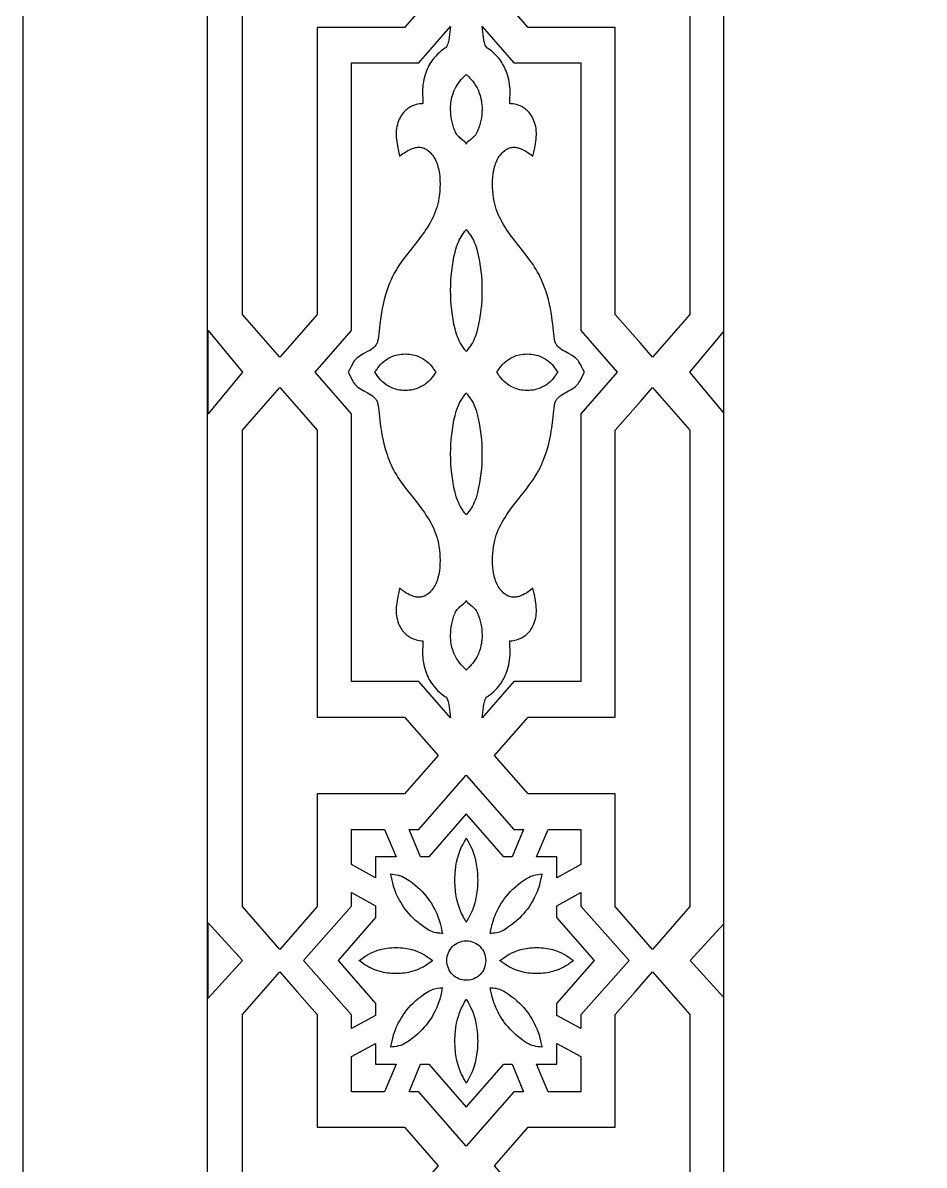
# Model space of a CAD drawing. Extents: x -350 to 350, y -610 to 610.
# Drawn here: x -350 to -227.8, y -267.1 to -112.2 of the extents above; entities that cross this region are included whole.
import ezdxf

# ---------------------------------------------------------------- set-up
doc = ezdxf.new("R2010")
doc.units = 0
for name, color, linetype in [('LAYER_1', 18, 'CONTINUOUS'), ('LAYER_10', 176, 'CONTINUOUS'), ('LAYER_2', 18, 'CONTINUOUS')]:
    doc.layers.add(name, color=color, linetype=linetype)

msp = doc.modelspace()

# ---------------------------------------------------------------- linework, layer by layer
at = {"layer": 'LAYER_1'}
msp.add_lwpolyline([(-350, -610), (350, -610), (350, 610), (-350, 610)], close=True, dxfattribs=at)
at = {"layer": 'LAYER_10'}
for points in [[(-325, 590), (-325, -590), (325, -590), (325, 590)], [(255, 520.25), (-255, 520.25), (-255, -520.25), (255, -520.25)]]:
    msp.add_lwpolyline(points, close=True, dxfattribs=at)
at = {"layer": 'LAYER_2'}
for points in [[(-312.78, -84.01), (-310.08, -87.1), (-310.08, -102.38), (-298.24, -102.38), (-293.68, -107.6), (-298.24, -112.81), (-310.08, -112.81), (-310.08, -151.72), (-313.48, -155.62), (-315.14, -157.51), (-320.2, -151.72), (-320.2, -87.1), (-315.14, -81.31)], [(-259.53, -87.1), (-259.53, -151.72), (-264.59, -157.51), (-266.24, -155.62), (-269.65, -151.72), (-269.65, -112.81), (-281.49, -112.81), (-286.04, -107.6), (-281.49, -102.38), (-269.65, -102.38), (-269.65, -87.1), (-266.94, -84.01), (-264.59, -81.31)], [(-292.01, -112.7), (-292.07, -113.05), (-292.11, -113.42), (-292.15, -113.79), (-292.19, -114.16), (-292.24, -114.52), (-292.28, -114.7), (-292.32, -114.87), (-292.37, -115.04), (-292.44, -115.2), (-292.51, -115.36), (-292.6, -115.51), (-292.65, -115.56), (-292.75, -115.62), (-293.06, -115.84), (-293.27, -116), (-293.5, -116.19), (-293.75, -116.42), (-294.01, -116.69), (-294.27, -117), (-294.41, -117.17), (-294.54, -117.35), (-294.67, -117.55), (-294.79, -117.75), (-294.92, -117.97), (-295.04, -118.21), (-295.15, -118.45), (-295.26, -118.71), (-295.36, -118.98), (-295.45, -119.26), (-295.54, -119.56), (-295.62, -119.88), (-295.68, -120.21), (-295.74, -120.55), (-295.77, -120.87), (-295.79, -121.19), (-295.8, -121.52), (-295.79, -121.84), (-295.77, -122.49), (-295.76, -122.82), (-295.75, -123.14), (-295.9, -123.15), (-296.04, -123.16), (-296.22, -123.19), (-296.42, -123.22), (-296.65, -123.28), (-296.9, -123.36), (-297.16, -123.46), (-297.43, -123.6), (-297.57, -123.68), (-297.71, -123.76), (-297.85, -123.86), (-297.98, -123.97), (-298.12, -124.09), (-298.25, -124.22), (-298.38, -124.36), (-298.5, -124.51), (-298.62, -124.68), (-298.74, -124.85), (-298.84, -125.05), (-298.95, -125.25), (-299.04, -125.47), (-299.13, -125.71), (-299.21, -125.98), (-299.27, -126.25), (-299.32, -126.53), (-299.35, -126.82), (-299.36, -127.1), (-299.36, -127.39), (-299.35, -127.68), (-299.33, -127.97), (-299.29, -128.26), (-299.25, -128.55), (-299.15, -129.14), (-298.9, -130.27), (-298.63, -130.06), (-298.46, -129.93), (-298.26, -129.8), (-298.05, -129.66), (-297.81, -129.52), (-297.57, -129.39), (-297.31, -129.28), (-297.03, -129.18), (-296.75, -129.11), (-296.61, -129.09), (-296.47, -129.07), (-296.32, -129.07), (-296.18, -129.07), (-296.03, -129.09), (-295.88, -129.11), (-295.74, -129.15), (-295.59, -129.2), (-295.45, -129.26), (-295.3, -129.34), (-295.16, -129.43), (-295.02, -129.53), (-294.86, -129.67), (-294.71, -129.82), (-294.57, -129.98), (-294.44, -130.15), (-294.31, -130.32), (-294.2, -130.5), (-294.1, -130.69), (-294, -130.88), (-293.91, -131.08), (-293.83, -131.29), (-293.76, -131.5), (-293.7, -131.72), (-293.64, -131.94), (-293.59, -132.16), (-293.51, -132.62), (-293.46, -133.09), (-293.43, -133.57), (-293.42, -134.05), (-293.43, -134.52), (-293.46, -134.99), (-293.51, -135.46), (-293.57, -135.91), (-293.64, -136.35), (-293.72, -136.73), (-293.81, -137.1), (-293.93, -137.47), (-294.06, -137.83), (-294.2, -138.19), (-294.36, -138.53), (-294.53, -138.88), (-294.72, -139.22), (-294.91, -139.55), (-295.12, -139.88), (-295.33, -140.21), (-295.55, -140.53), (-296.02, -141.17), (-296.5, -141.8), (-297.49, -143.05), (-297.98, -143.69), (-298.46, -144.33), (-298.91, -144.97), (-299.13, -145.3), (-299.34, -145.64), (-299.53, -145.98), (-299.72, -146.32), (-299.9, -146.67), (-300.06, -147.02), (-300.21, -147.38), (-300.35, -147.72), (-300.6, -148.4), (-300.81, -149.06), (-300.99, -149.7), (-301.14, -150.32), (-301.27, -150.92), (-301.37, -151.49), (-301.46, -152.04), (-301.58, -153.05), (-301.68, -153.95), (-301.72, -154.36), (-301.77, -154.73), (-301.82, -155.07), (-301.89, -155.37), (-301.92, -155.49), (-301.97, -155.61), (-302.02, -155.72), (-302.08, -155.83), (-302.15, -155.92), (-302.23, -156.02), (-302.4, -156.2), (-302.59, -156.36), (-302.8, -156.51), (-303.02, -156.65), (-303.26, -156.78), (-303.74, -157.05), (-303.98, -157.18), (-304.22, -157.32), (-304.44, -157.47), (-304.65, -157.63), (-304.84, -157.81), (-304.93, -157.9), (-305.01, -158), (-305.14, -158.18), (-305.26, -158.37), (-305.47, -158.77), (-305.67, -159.17), (-305.88, -159.57), (-305.67, -159.97), (-305.47, -160.37), (-305.37, -160.57), (-305.26, -160.77), (-305.14, -160.96), (-305.01, -161.14), (-304.84, -161.33), (-304.65, -161.51), (-304.44, -161.67), (-304.22, -161.82), (-303.74, -162.09), (-303.26, -162.35), (-303.02, -162.49), (-302.8, -162.63), (-302.59, -162.78), (-302.4, -162.94), (-302.23, -163.12), (-302.15, -163.21), (-302.08, -163.31), (-302.02, -163.42), (-301.97, -163.53), (-301.92, -163.65), (-301.89, -163.77), (-301.82, -164.07), (-301.77, -164.41), (-301.68, -165.18), (-301.58, -166.08), (-301.52, -166.58), (-301.46, -167.1), (-301.37, -167.65), (-301.27, -168.22), (-301.14, -168.82), (-300.99, -169.44), (-300.81, -170.08), (-300.6, -170.74), (-300.48, -171.07), (-300.35, -171.42), (-300.21, -171.76), (-300.06, -172.12), (-299.9, -172.47), (-299.72, -172.82), (-299.53, -173.16), (-299.34, -173.5), (-299.13, -173.83), (-298.91, -174.16), (-298.46, -174.81), (-297.98, -175.45), (-297.49, -176.08), (-296.5, -177.34), (-296.02, -177.97), (-295.55, -178.61), (-295.33, -178.93), (-295.12, -179.26), (-294.91, -179.59), (-294.72, -179.92), (-294.53, -180.26), (-294.36, -180.6), (-294.2, -180.95), (-294.06, -181.31), (-293.93, -181.67), (-293.81, -182.04), (-293.72, -182.41), (-293.64, -182.79), (-293.57, -183.23), (-293.51, -183.68), (-293.46, -184.15), (-293.43, -184.62), (-293.42, -185.09), (-293.43, -185.57), (-293.46, -186.05), (-293.51, -186.52), (-293.59, -186.97), (-293.64, -187.2), (-293.7, -187.42), (-293.76, -187.64), (-293.83, -187.85), (-293.91, -188.05), (-294, -188.26), (-294.1, -188.45), (-294.2, -188.64), (-294.31, -188.82), (-294.44, -188.99), (-294.57, -189.16), (-294.71, -189.32), (-294.86, -189.47), (-295.02, -189.61), (-295.16, -189.71), (-295.3, -189.8), (-295.45, -189.88), (-295.59, -189.94), (-295.74, -189.99), (-295.88, -190.03), (-296.03, -190.05), (-296.18, -190.07), (-296.32, -190.07), (-296.47, -190.07), (-296.61, -190.05), (-296.75, -190.03), (-297.03, -189.96), (-297.31, -189.86), (-297.57, -189.75), (-297.81, -189.62), (-298.05, -189.48), (-298.26, -189.34), (-298.63, -189.08), (-298.9, -188.87), (-299.03, -189.43), (-299.15, -190), (-299.25, -190.58), (-299.29, -190.88), (-299.33, -191.17), (-299.35, -191.46), (-299.36, -191.75), (-299.36, -192.04), (-299.35, -192.32), (-299.32, -192.61), (-299.27, -192.89), (-299.21, -193.16), (-299.13, -193.43), (-299.04, -193.67), (-298.95, -193.89), (-298.84, -194.09), (-298.74, -194.28), (-298.62, -194.46), (-298.5, -194.63), (-298.38, -194.78), (-298.25, -194.92), (-298.12, -195.05), (-297.98, -195.17), (-297.85, -195.28), (-297.71, -195.38), (-297.43, -195.54), (-297.16, -195.68), (-296.9, -195.78), (-296.65, -195.86), (-296.42, -195.92), (-296.22, -195.95), (-295.9, -195.99), (-295.75, -196), (-295.77, -196.65), (-295.79, -197.3), (-295.8, -197.62), (-295.79, -197.94), (-295.77, -198.27), (-295.74, -198.59), (-295.68, -198.93), (-295.62, -199.26), (-295.54, -199.57), (-295.45, -199.87), (-295.36, -200.16), (-295.26, -200.43), (-295.15, -200.69), (-295.04, -200.93), (-294.92, -201.17), (-294.79, -201.38), (-294.67, -201.59), (-294.54, -201.79), (-294.27, -202.14), (-294.01, -202.45), (-293.75, -202.72), (-293.5, -202.95), (-293.27, -203.14), (-293.06, -203.3), (-292.75, -203.52), (-292.65, -203.58), (-292.6, -203.63), (-292.51, -203.78), (-292.44, -203.94), (-292.37, -204.1), (-292.32, -204.27), (-292.28, -204.44), (-292.24, -204.62), (-292.19, -204.98), (-292.15, -205.35), (-292.11, -205.72), (-292.07, -206.09), (-292.01, -206.44), (-296.3, -201.52), (-305.41, -201.52), (-305.41, -199.31), (-305.41, -168.82), (-305.41, -165.21), (-310.34, -159.57), (-305.41, -153.93), (-305.41, -150.32), (-305.41, -119.83), (-305.41, -117.62), (-296.3, -117.62)], [(-283.42, -117.62), (-274.31, -117.62), (-274.31, -119.83), (-274.31, -150.32), (-274.31, -153.93), (-269.39, -159.57), (-274.31, -165.21), (-274.31, -168.82), (-274.31, -199.31), (-274.31, -201.52), (-283.42, -201.52), (-287.72, -206.44), (-287.65, -206.09), (-287.61, -205.72), (-287.58, -205.35), (-287.54, -204.98), (-287.48, -204.62), (-287.45, -204.44), (-287.4, -204.27), (-287.35, -204.1), (-287.29, -203.94), (-287.21, -203.78), (-287.12, -203.63), (-287.07, -203.58), (-286.98, -203.52), (-286.66, -203.3), (-286.45, -203.14), (-286.22, -202.95), (-285.97, -202.72), (-285.71, -202.45), (-285.45, -202.14), (-285.32, -201.97), (-285.19, -201.79), (-285.06, -201.59), (-284.93, -201.38), (-284.81, -201.17), (-284.69, -200.93), (-284.57, -200.69), (-284.46, -200.43), (-284.36, -200.16), (-284.27, -199.87), (-284.18, -199.57), (-284.11, -199.26), (-284.04, -198.93), (-283.98, -198.59), (-283.95, -198.27), (-283.93, -197.94), (-283.93, -197.62), (-283.93, -197.3), (-283.96, -196.65), (-283.97, -196.32), (-283.97, -196), (-283.82, -195.99), (-283.68, -195.98), (-283.51, -195.95), (-283.3, -195.92), (-283.07, -195.86), (-282.82, -195.78), (-282.56, -195.68), (-282.29, -195.54), (-282.15, -195.46), (-282.01, -195.38), (-281.88, -195.28), (-281.74, -195.17), (-281.61, -195.05), (-281.47, -194.92), (-281.35, -194.78), (-281.22, -194.63), (-281.1, -194.46), (-280.99, -194.28), (-280.88, -194.09), (-280.78, -193.89), (-280.68, -193.67), (-280.59, -193.43), (-280.51, -193.16), (-280.45, -192.89), (-280.4, -192.61), (-280.37, -192.32), (-280.36, -192.04), (-280.36, -191.75), (-280.37, -191.46), (-280.4, -191.17), (-280.43, -190.88), (-280.47, -190.58), (-280.57, -190), (-280.82, -188.87), (-281.09, -189.08), (-281.27, -189.21), (-281.46, -189.34), (-281.67, -189.48), (-281.91, -189.62), (-282.16, -189.75), (-282.42, -189.86), (-282.69, -189.96), (-282.97, -190.03), (-283.11, -190.05), (-283.25, -190.07), (-283.4, -190.07), (-283.55, -190.07), (-283.69, -190.05), (-283.84, -190.03), (-283.98, -189.99), (-284.13, -189.94), (-284.27, -189.88), (-284.42, -189.8), (-284.56, -189.71), (-284.7, -189.61), (-284.86, -189.47), (-285.01, -189.32), (-285.15, -189.16), (-285.29, -188.99), (-285.41, -188.82), (-285.52, -188.64), (-285.63, -188.45), (-285.72, -188.26), (-285.81, -188.05), (-285.89, -187.85), (-285.96, -187.64), (-286.02, -187.42), (-286.08, -187.2), (-286.13, -186.97), (-286.21, -186.52), (-286.26, -186.05), (-286.29, -185.57), (-286.3, -185.09), (-286.29, -184.62), (-286.26, -184.15), (-286.21, -183.68), (-286.15, -183.23), (-286.08, -182.79), (-286, -182.41), (-285.91, -182.04), (-285.79, -181.67), (-285.66, -181.31), (-285.52, -180.95), (-285.36, -180.6), (-285.19, -180.26), (-285, -179.92), (-284.81, -179.59), (-284.6, -179.26), (-284.39, -178.93), (-284.17, -178.61), (-283.71, -177.97), (-283.22, -177.34), (-282.23, -176.08), (-281.74, -175.45), (-281.27, -174.81), (-280.81, -174.16), (-280.59, -173.83), (-280.39, -173.5), (-280.19, -173.16), (-280, -172.82), (-279.82, -172.47), (-279.66, -172.12), (-279.51, -171.76), (-279.37, -171.42), (-279.12, -170.74), (-278.91, -170.08), (-278.73, -169.44), (-278.58, -168.82), (-278.45, -168.22), (-278.35, -167.65), (-278.27, -167.1), (-278.14, -166.08), (-278.04, -165.18), (-278, -164.78), (-277.95, -164.41), (-277.9, -164.07), (-277.84, -163.77), (-277.8, -163.65), (-277.76, -163.53), (-277.7, -163.42), (-277.64, -163.31), (-277.57, -163.21), (-277.5, -163.12), (-277.33, -162.94), (-277.13, -162.78), (-276.92, -162.63), (-276.7, -162.49), (-276.46, -162.35), (-275.98, -162.09), (-275.74, -161.96), (-275.51, -161.82), (-275.28, -161.67), (-275.07, -161.51), (-274.88, -161.33), (-274.79, -161.24), (-274.71, -161.14), (-274.58, -160.96), (-274.46, -160.77), (-274.25, -160.37), (-274.05, -159.97), (-273.84, -159.57), (-274.05, -159.17), (-274.25, -158.77), (-274.35, -158.57), (-274.46, -158.37), (-274.58, -158.18), (-274.71, -158), (-274.88, -157.81), (-275.07, -157.63), (-275.28, -157.47), (-275.51, -157.32), (-275.98, -157.05), (-276.46, -156.78), (-276.7, -156.65), (-276.92, -156.51), (-277.13, -156.36), (-277.33, -156.2), (-277.5, -156.02), (-277.57, -155.92), (-277.64, -155.83), (-277.7, -155.72), (-277.76, -155.61), (-277.8, -155.49), (-277.84, -155.37), (-277.9, -155.07), (-277.95, -154.73), (-278.04, -153.95), (-278.14, -153.05), (-278.2, -152.56), (-278.27, -152.04), (-278.35, -151.49), (-278.45, -150.92), (-278.58, -150.32), (-278.73, -149.7), (-278.91, -149.06), (-279.12, -148.4), (-279.24, -148.06), (-279.37, -147.72), (-279.51, -147.38), (-279.66, -147.02), (-279.82, -146.67), (-280, -146.32), (-280.19, -145.98), (-280.39, -145.64), (-280.59, -145.3), (-280.81, -144.97), (-281.27, -144.33), (-281.74, -143.69), (-282.23, -143.05), (-283.22, -141.8), (-283.71, -141.17), (-284.17, -140.53), (-284.39, -140.21), (-284.6, -139.88), (-284.81, -139.55), (-285, -139.22), (-285.19, -138.88), (-285.36, -138.53), (-285.52, -138.19), (-285.66, -137.83), (-285.79, -137.47), (-285.91, -137.1), (-286, -136.73), (-286.08, -136.35), (-286.15, -135.91), (-286.21, -135.46), (-286.26, -134.99), (-286.29, -134.52), (-286.3, -134.05), (-286.29, -133.57), (-286.26, -133.09), (-286.21, -132.62), (-286.13, -132.16), (-286.08, -131.94), (-286.02, -131.72), (-285.96, -131.5), (-285.89, -131.29), (-285.81, -131.08), (-285.72, -130.88), (-285.63, -130.69), (-285.52, -130.5), (-285.41, -130.32), (-285.29, -130.15), (-285.15, -129.98), (-285.01, -129.82), (-284.86, -129.67), (-284.7, -129.53), (-284.56, -129.43), (-284.42, -129.34), (-284.27, -129.26), (-284.13, -129.2), (-283.98, -129.15), (-283.84, -129.11), (-283.69, -129.09), (-283.55, -129.07), (-283.4, -129.07), (-283.25, -129.07), (-283.11, -129.09), (-282.97, -129.11), (-282.69, -129.18), (-282.42, -129.28), (-282.16, -129.39), (-281.91, -129.52), (-281.67, -129.66), (-281.46, -129.8), (-281.09, -130.06), (-280.82, -130.27), (-280.69, -129.71), (-280.57, -129.14), (-280.47, -128.55), (-280.43, -128.26), (-280.4, -127.97), (-280.37, -127.68), (-280.36, -127.39), (-280.36, -127.1), (-280.37, -126.82), (-280.4, -126.53), (-280.45, -126.25), (-280.51, -125.98), (-280.59, -125.71), (-280.68, -125.47), (-280.78, -125.25), (-280.88, -125.05), (-280.99, -124.85), (-281.1, -124.68), (-281.22, -124.51), (-281.35, -124.36), (-281.47, -124.22), (-281.61, -124.09), (-281.74, -123.97), (-281.88, -123.86), (-282.01, -123.76), (-282.29, -123.6), (-282.56, -123.46), (-282.82, -123.36), (-283.07, -123.28), (-283.3, -123.22), (-283.51, -123.19), (-283.82, -123.15), (-283.97, -123.14), (-283.96, -122.49), (-283.93, -121.84), (-283.93, -121.52), (-283.93, -121.19), (-283.95, -120.87), (-283.98, -120.55), (-284.04, -120.21), (-284.11, -119.88), (-284.18, -119.56), (-284.27, -119.26), (-284.36, -118.98), (-284.46, -118.71), (-284.57, -118.45), (-284.69, -118.21), (-284.81, -117.97), (-284.93, -117.75), (-285.06, -117.55), (-285.19, -117.35), (-285.45, -117), (-285.71, -116.69), (-285.97, -116.42), (-286.22, -116.19), (-286.45, -116), (-286.66, -115.84), (-286.98, -115.62), (-287.07, -115.56), (-287.12, -115.51), (-287.21, -115.36), (-287.29, -115.2), (-287.35, -115.04), (-287.4, -114.87), (-287.45, -114.7), (-287.48, -114.52), (-287.54, -114.16), (-287.58, -113.79), (-287.61, -113.42), (-287.65, -113.05), (-287.72, -112.7)], [(-289.86, -119.18), (-289.83, -119.23), (-289.76, -119.3), (-289.52, -119.53), (-289.36, -119.69), (-289.18, -119.88), (-288.99, -120.11), (-288.79, -120.37), (-288.59, -120.67), (-288.4, -121.01), (-288.31, -121.19), (-288.22, -121.38), (-288.14, -121.59), (-288.06, -121.8), (-287.99, -122.03), (-287.92, -122.26), (-287.87, -122.51), (-287.82, -122.76), (-287.78, -123.03), (-287.75, -123.31), (-287.73, -123.6), (-287.73, -123.91), (-287.74, -124.29), (-287.77, -124.67), (-287.82, -125.05), (-287.89, -125.43), (-287.97, -125.8), (-288.08, -126.17), (-288.2, -126.53), (-288.33, -126.89), (-288.42, -127.07), (-288.52, -127.25), (-288.63, -127.4), (-288.75, -127.54), (-288.87, -127.67), (-289, -127.79), (-289.25, -127.99), (-289.48, -128.17), (-289.68, -128.33), (-289.75, -128.4), (-289.81, -128.48), (-289.84, -128.55), (-289.86, -128.63), (-289.86, -128.63), (-289.86, -128.63), (-289.86, -128.63), (-289.86, -128.63), (-289.86, -128.63), (-289.87, -128.63), (-289.88, -128.55), (-289.92, -128.48), (-289.97, -128.4), (-290.05, -128.33), (-290.24, -128.17), (-290.47, -127.99), (-290.72, -127.79), (-290.85, -127.67), (-290.98, -127.54), (-291.1, -127.4), (-291.21, -127.25), (-291.31, -127.07), (-291.39, -126.89), (-291.53, -126.53), (-291.64, -126.17), (-291.75, -125.8), (-291.83, -125.43), (-291.9, -125.05), (-291.95, -124.67), (-291.98, -124.29), (-292, -123.91), (-291.99, -123.6), (-291.97, -123.31), (-291.94, -123.03), (-291.9, -122.76), (-291.86, -122.51), (-291.8, -122.26), (-291.73, -122.03), (-291.66, -121.8), (-291.58, -121.59), (-291.5, -121.38), (-291.41, -121.19), (-291.32, -121.01), (-291.13, -120.67), (-290.93, -120.37), (-290.73, -120.11), (-290.54, -119.88), (-290.2, -119.53), (-289.96, -119.3), (-289.89, -119.23), (-289.87, -119.2), (-289.87, -119.18), (-289.86, -119.18), (-289.86, -119.18), (-289.86, -119.18)], [(-289.86, -140.23), (-289.84, -140.26), (-289.81, -140.3), (-289.69, -140.46), (-289.5, -140.69), (-289.28, -141), (-289.16, -141.2), (-289.03, -141.42), (-288.9, -141.66), (-288.78, -141.93), (-288.66, -142.22), (-288.54, -142.55), (-288.43, -142.9), (-288.33, -143.28), (-288.19, -143.91), (-288.07, -144.56), (-287.97, -145.2), (-287.89, -145.85), (-287.82, -146.51), (-287.77, -147.17), (-287.75, -147.83), (-287.74, -148.49), (-287.75, -149.14), (-287.77, -149.8), (-287.82, -150.46), (-287.89, -151.12), (-287.97, -151.77), (-288.07, -152.41), (-288.19, -153.06), (-288.33, -153.69), (-288.43, -154.07), (-288.54, -154.42), (-288.66, -154.75), (-288.78, -155.04), (-288.9, -155.31), (-289.03, -155.56), (-289.16, -155.77), (-289.28, -155.97), (-289.5, -156.28), (-289.69, -156.51), (-289.81, -156.67), (-289.84, -156.71), (-289.86, -156.74), (-289.86, -156.74), (-289.86, -156.74), (-289.86, -156.74), (-289.86, -156.74), (-289.86, -156.74), (-289.87, -156.74), (-289.88, -156.71), (-289.91, -156.67), (-290.04, -156.51), (-290.22, -156.28), (-290.44, -155.97), (-290.57, -155.77), (-290.69, -155.56), (-290.82, -155.31), (-290.94, -155.04), (-291.07, -154.75), (-291.18, -154.42), (-291.29, -154.07), (-291.39, -153.69), (-291.53, -153.06), (-291.65, -152.41), (-291.75, -151.77), (-291.84, -151.12), (-291.9, -150.46), (-291.95, -149.8), (-291.98, -149.14), (-291.99, -148.49), (-291.98, -147.83), (-291.95, -147.17), (-291.9, -146.51), (-291.84, -145.85), (-291.75, -145.2), (-291.65, -144.56), (-291.53, -143.91), (-291.39, -143.28), (-291.29, -142.9), (-291.18, -142.55), (-291.07, -142.22), (-290.94, -141.93), (-290.82, -141.66), (-290.69, -141.42), (-290.57, -141.2), (-290.44, -141), (-290.22, -140.69), (-290.04, -140.46), (-289.91, -140.3), (-289.88, -140.26), (-289.87, -140.23), (-289.86, -140.23), (-289.86, -140.23), (-289.86, -140.23), (-289.86, -140.23), (-289.86, -140.23)], [(-320.2, -159.57), (-320.2, -159.57), (-320.2, -159.57), (-324.86, -165.21), (-324.86, -159.57), (-324.86, -153.93)], [(-255, -165.04), (-259.53, -159.57), (-259.53, -159.57), (-259.53, -159.57), (-255, -154.1)], [(-298.13, -157.09), (-297.85, -157.1), (-297.59, -157.12), (-297.34, -157.15), (-297.1, -157.2), (-296.86, -157.25), (-296.65, -157.32), (-296.44, -157.39), (-296.24, -157.48), (-296.05, -157.56), (-295.87, -157.66), (-295.7, -157.76), (-295.54, -157.87), (-295.25, -158.09), (-295, -158.31), (-294.77, -158.54), (-294.58, -158.76), (-294.42, -158.97), (-294.29, -159.15), (-294.1, -159.43), (-294.04, -159.5), (-294.02, -159.52), (-294, -159.53), (-294, -159.53), (-294, -159.54), (-294.01, -159.54), (-294.02, -159.57), (-294.01, -159.6), (-294, -159.6), (-294, -159.61), (-294, -159.61), (-294.02, -159.61), (-294.04, -159.63), (-294.1, -159.71), (-294.29, -159.99), (-294.42, -160.17), (-294.58, -160.38), (-294.77, -160.6), (-295, -160.83), (-295.25, -161.05), (-295.39, -161.16), (-295.54, -161.27), (-295.7, -161.38), (-295.87, -161.48), (-296.05, -161.57), (-296.24, -161.66), (-296.44, -161.75), (-296.65, -161.82), (-296.86, -161.88), (-297.1, -161.94), (-297.34, -161.98), (-297.59, -162.02), (-297.85, -162.04), (-298.13, -162.04), (-298.41, -162.04), (-298.67, -162.02), (-298.93, -161.98), (-299.17, -161.94), (-299.4, -161.88), (-299.62, -161.82), (-299.83, -161.75), (-300.03, -161.66), (-300.21, -161.57), (-300.39, -161.48), (-300.56, -161.38), (-300.72, -161.27), (-301.01, -161.05), (-301.27, -160.83), (-301.49, -160.6), (-301.68, -160.38), (-301.84, -160.17), (-301.97, -159.99), (-302.16, -159.71), (-302.22, -159.63), (-302.24, -159.61), (-302.26, -159.61), (-302.26, -159.6), (-302.26, -159.6), (-302.25, -159.57), (-302.26, -159.54), (-302.26, -159.54), (-302.26, -159.53), (-302.24, -159.52), (-302.22, -159.5), (-302.16, -159.43), (-301.97, -159.15), (-301.84, -158.97), (-301.68, -158.76), (-301.49, -158.54), (-301.27, -158.31), (-301.01, -158.09), (-300.87, -157.97), (-300.72, -157.87), (-300.56, -157.76), (-300.39, -157.66), (-300.21, -157.56), (-300.03, -157.48), (-299.83, -157.39), (-299.62, -157.32), (-299.4, -157.25), (-299.17, -157.2), (-298.93, -157.15), (-298.67, -157.12), (-298.41, -157.1)], [(-281.59, -157.09), (-281.31, -157.1), (-281.05, -157.12), (-280.8, -157.15), (-280.56, -157.2), (-280.32, -157.25), (-280.1, -157.32), (-279.9, -157.39), (-279.7, -157.48), (-279.51, -157.56), (-279.33, -157.66), (-279.16, -157.76), (-279, -157.87), (-278.71, -158.09), (-278.46, -158.31), (-278.23, -158.54), (-278.04, -158.76), (-277.88, -158.97), (-277.75, -159.15), (-277.56, -159.43), (-277.5, -159.5), (-277.48, -159.52), (-277.46, -159.53), (-277.46, -159.54), (-277.47, -159.54), (-277.48, -159.57), (-277.47, -159.6), (-277.46, -159.6), (-277.46, -159.61), (-277.48, -159.61), (-277.5, -159.63), (-277.56, -159.71), (-277.75, -159.99), (-277.88, -160.17), (-278.04, -160.38), (-278.23, -160.6), (-278.46, -160.83), (-278.71, -161.05), (-278.85, -161.16), (-279, -161.27), (-279.16, -161.38), (-279.33, -161.48), (-279.51, -161.57), (-279.7, -161.66), (-279.9, -161.75), (-280.1, -161.82), (-280.32, -161.88), (-280.56, -161.94), (-280.8, -161.98), (-281.05, -162.02), (-281.31, -162.04), (-281.59, -162.04), (-281.87, -162.04), (-282.13, -162.02), (-282.39, -161.98), (-282.63, -161.94), (-282.86, -161.88), (-283.08, -161.82), (-283.29, -161.75), (-283.48, -161.66), (-283.67, -161.57), (-283.85, -161.48), (-284.02, -161.38), (-284.18, -161.27), (-284.47, -161.05), (-284.73, -160.83), (-284.95, -160.6), (-285.14, -160.38), (-285.3, -160.17), (-285.43, -159.99), (-285.62, -159.71), (-285.68, -159.63), (-285.7, -159.61), (-285.72, -159.61), (-285.72, -159.61), (-285.72, -159.6), (-285.72, -159.6), (-285.7, -159.57), (-285.72, -159.54), (-285.72, -159.54), (-285.72, -159.53), (-285.72, -159.53), (-285.7, -159.52), (-285.68, -159.5), (-285.62, -159.43), (-285.43, -159.15), (-285.3, -158.97), (-285.14, -158.76), (-284.95, -158.54), (-284.73, -158.31), (-284.47, -158.09), (-284.33, -157.97), (-284.18, -157.87), (-284.02, -157.76), (-283.85, -157.66), (-283.67, -157.56), (-283.48, -157.48), (-283.29, -157.39), (-283.08, -157.32), (-282.86, -157.25), (-282.63, -157.2), (-282.39, -157.15), (-282.13, -157.12), (-281.87, -157.1)], [(-313.48, -163.52), (-310.08, -167.42), (-310.08, -206.33), (-298.24, -206.33), (-293.68, -211.54), (-298.24, -216.76), (-310.08, -216.76), (-310.08, -232.03), (-312.78, -235.13), (-315.14, -237.83), (-320.2, -232.03), (-320.2, -167.42), (-315.14, -161.63)], [(-289.86, -162.4), (-289.84, -162.43), (-289.81, -162.47), (-289.69, -162.62), (-289.5, -162.86), (-289.28, -163.17), (-289.16, -163.37), (-289.03, -163.58), (-288.9, -163.83), (-288.78, -164.1), (-288.66, -164.39), (-288.54, -164.71), (-288.43, -165.07), (-288.33, -165.45), (-288.19, -166.08), (-288.07, -166.73), (-287.97, -167.37), (-287.89, -168.02), (-287.82, -168.68), (-287.77, -169.34), (-287.75, -169.99), (-287.74, -170.65), (-287.75, -171.31), (-287.77, -171.97), (-287.82, -172.63), (-287.89, -173.28), (-287.97, -173.94), (-288.07, -174.58), (-288.19, -175.22), (-288.33, -175.86), (-288.43, -176.24), (-288.54, -176.59), (-288.66, -176.92), (-288.78, -177.21), (-288.9, -177.48), (-289.03, -177.72), (-289.16, -177.94), (-289.28, -178.14), (-289.5, -178.45), (-289.69, -178.68), (-289.81, -178.83), (-289.84, -178.88), (-289.86, -178.91), (-289.86, -178.91), (-289.86, -178.91), (-289.86, -178.91), (-289.86, -178.91), (-289.86, -178.91), (-289.87, -178.91), (-289.88, -178.88), (-289.91, -178.83), (-290.04, -178.68), (-290.22, -178.45), (-290.44, -178.14), (-290.57, -177.94), (-290.69, -177.72), (-290.82, -177.48), (-290.94, -177.21), (-291.07, -176.92), (-291.18, -176.59), (-291.29, -176.24), (-291.39, -175.86), (-291.53, -175.22), (-291.65, -174.58), (-291.75, -173.94), (-291.84, -173.28), (-291.9, -172.63), (-291.95, -171.97), (-291.98, -171.31), (-291.99, -170.65), (-291.98, -169.99), (-291.95, -169.34), (-291.9, -168.68), (-291.84, -168.02), (-291.75, -167.37), (-291.65, -166.73), (-291.53, -166.08), (-291.39, -165.45), (-291.29, -165.07), (-291.18, -164.71), (-291.07, -164.39), (-290.94, -164.1), (-290.82, -163.83), (-290.69, -163.58), (-290.57, -163.37), (-290.44, -163.17), (-290.22, -162.86), (-290.04, -162.62), (-289.91, -162.47), (-289.88, -162.43), (-289.87, -162.4), (-289.86, -162.4), (-289.86, -162.4), (-289.86, -162.4), (-289.86, -162.4), (-289.86, -162.4)], [(-259.53, -167.42), (-259.53, -232.03), (-264.59, -237.83), (-266.94, -235.13), (-269.65, -232.03), (-269.65, -216.76), (-281.49, -216.76), (-286.04, -211.54), (-281.49, -206.33), (-269.65, -206.33), (-269.65, -167.42), (-266.24, -163.52), (-264.59, -161.63)], [(-289.86, -190.51), (-289.84, -190.59), (-289.81, -190.66), (-289.75, -190.74), (-289.68, -190.81), (-289.48, -190.97), (-289.25, -191.15), (-289, -191.35), (-288.87, -191.47), (-288.75, -191.6), (-288.63, -191.74), (-288.52, -191.89), (-288.42, -192.06), (-288.33, -192.25), (-288.2, -192.61), (-288.08, -192.97), (-287.97, -193.34), (-287.89, -193.71), (-287.82, -194.09), (-287.77, -194.47), (-287.74, -194.85), (-287.73, -195.23), (-287.73, -195.54), (-287.75, -195.83), (-287.78, -196.11), (-287.82, -196.38), (-287.87, -196.63), (-287.92, -196.88), (-287.99, -197.11), (-288.06, -197.34), (-288.14, -197.55), (-288.22, -197.76), (-288.31, -197.95), (-288.4, -198.13), (-288.59, -198.47), (-288.79, -198.77), (-288.99, -199.03), (-289.18, -199.26), (-289.52, -199.61), (-289.76, -199.84), (-289.83, -199.91), (-289.85, -199.94), (-289.86, -199.96), (-289.86, -199.96), (-289.86, -199.96), (-289.86, -199.96), (-289.87, -199.96), (-289.89, -199.91), (-289.96, -199.84), (-290.2, -199.61), (-290.36, -199.45), (-290.54, -199.26), (-290.73, -199.03), (-290.93, -198.77), (-291.13, -198.47), (-291.32, -198.13), (-291.41, -197.95), (-291.5, -197.76), (-291.58, -197.55), (-291.66, -197.34), (-291.73, -197.11), (-291.8, -196.88), (-291.86, -196.63), (-291.9, -196.38), (-291.94, -196.11), (-291.97, -195.83), (-291.99, -195.54), (-292, -195.23), (-291.98, -194.85), (-291.95, -194.47), (-291.9, -194.09), (-291.83, -193.71), (-291.75, -193.34), (-291.64, -192.97), (-291.53, -192.61), (-291.39, -192.25), (-291.31, -192.06), (-291.21, -191.89), (-291.1, -191.74), (-290.98, -191.6), (-290.85, -191.47), (-290.72, -191.35), (-290.47, -191.15), (-290.24, -190.97), (-290.05, -190.81), (-289.97, -190.74), (-289.92, -190.66), (-289.88, -190.59), (-289.87, -190.51), (-289.86, -190.51), (-289.86, -190.51), (-289.86, -190.51), (-289.86, -190.51), (-289.86, -190.51)], [(-283.42, -221.56), (-282.1, -221.56), (-283.65, -225.29), (-284.77, -225.29), (-289.86, -219.46), (-289.86, -219.46), (-289.86, -219.46), (-294.96, -225.29), (-296.07, -225.29), (-297.62, -221.56), (-296.3, -221.56), (-289.86, -214.19), (-289.86, -214.19), (-289.86, -214.19)], [(-299.39, -225.29), (-302.16, -225.29), (-302.16, -228.12), (-305.41, -226.33), (-305.41, -221.56), (-300.94, -221.56)], [(-289.86, -222.74), (-289.84, -222.8), (-289.79, -222.89), (-289.62, -223.19), (-289.5, -223.39), (-289.37, -223.64), (-289.23, -223.93), (-289.08, -224.26), (-288.94, -224.63), (-288.8, -225.04), (-288.67, -225.5), (-288.55, -226), (-288.46, -226.54), (-288.41, -226.83), (-288.38, -227.13), (-288.35, -227.44), (-288.33, -227.76), (-288.32, -228.1), (-288.31, -228.44), (-288.32, -228.79), (-288.33, -229.12), (-288.35, -229.44), (-288.38, -229.75), (-288.46, -230.34), (-288.55, -230.89), (-288.67, -231.39), (-288.8, -231.84), (-288.94, -232.25), (-289.08, -232.62), (-289.23, -232.95), (-289.37, -233.24), (-289.62, -233.7), (-289.79, -234), (-289.84, -234.09), (-289.86, -234.14), (-289.86, -234.14), (-289.86, -234.14), (-289.86, -234.14), (-289.86, -234.14), (-289.86, -234.14), (-289.87, -234.14), (-289.88, -234.09), (-289.93, -234), (-290.11, -233.7), (-290.22, -233.49), (-290.35, -233.24), (-290.49, -232.95), (-290.64, -232.62), (-290.78, -232.25), (-290.92, -231.84), (-291.05, -231.39), (-291.17, -230.89), (-291.27, -230.34), (-291.31, -230.05), (-291.34, -229.75), (-291.37, -229.44), (-291.39, -229.12), (-291.41, -228.79), (-291.41, -228.44), (-291.41, -228.1), (-291.39, -227.76), (-291.37, -227.44), (-291.34, -227.13), (-291.27, -226.54), (-291.17, -226), (-291.05, -225.5), (-290.92, -225.04), (-290.78, -224.63), (-290.64, -224.26), (-290.49, -223.93), (-290.35, -223.64), (-290.11, -223.19), (-289.93, -222.89), (-289.88, -222.8), (-289.87, -222.74), (-289.86, -222.74), (-289.86, -222.74), (-289.86, -222.74)], [(-274.31, -226.33), (-277.57, -228.12), (-277.57, -225.29), (-280.33, -225.29), (-278.78, -221.56), (-274.31, -221.56)], [(-300.13, -227.61), (-299.86, -227.64), (-299.59, -227.67), (-299.32, -227.72), (-299.05, -227.78), (-298.79, -227.86), (-298.53, -227.95), (-298.28, -228.07), (-298.05, -228.2), (-297.62, -228.49), (-297.21, -228.78), (-296.84, -229.08), (-296.49, -229.38), (-296.16, -229.69), (-295.85, -230), (-295.57, -230.31), (-295.31, -230.62), (-295.07, -230.92), (-294.84, -231.23), (-294.64, -231.54), (-294.46, -231.84), (-294.29, -232.14), (-294.13, -232.43), (-294, -232.71), (-293.87, -232.99), (-293.76, -233.26), (-293.66, -233.52), (-293.5, -234.01), (-293.38, -234.45), (-293.29, -234.84), (-293.17, -235.41), (-293.13, -235.58), (-293.11, -235.64), (-293.09, -235.67), (-293.09, -235.67), (-293.11, -235.66), (-293.14, -235.66), (-293.27, -235.66), (-293.46, -235.65), (-293.71, -235.63), (-293.85, -235.61), (-294.01, -235.58), (-294.18, -235.53), (-294.36, -235.48), (-294.55, -235.4), (-294.75, -235.32), (-294.96, -235.21), (-295.17, -235.08), (-295.6, -234.79), (-296, -234.5), (-296.38, -234.2), (-296.73, -233.9), (-297.06, -233.59), (-297.37, -233.28), (-297.65, -232.98), (-297.91, -232.67), (-298.15, -232.36), (-298.37, -232.05), (-298.58, -231.74), (-298.76, -231.44), (-298.93, -231.15), (-299.08, -230.85), (-299.22, -230.57), (-299.35, -230.29), (-299.46, -230.02), (-299.55, -229.76), (-299.72, -229.27), (-299.84, -228.83), (-299.93, -228.44), (-300.05, -227.87), (-300.09, -227.7), (-300.11, -227.64), (-300.13, -227.61), (-300.13, -227.61), (-300.13, -227.61)], [(-279.59, -227.61), (-279.59, -227.61), (-279.61, -227.64), (-279.63, -227.7), (-279.67, -227.87), (-279.79, -228.44), (-279.88, -228.83), (-280, -229.27), (-280.17, -229.76), (-280.27, -230.02), (-280.38, -230.29), (-280.5, -230.57), (-280.64, -230.85), (-280.79, -231.15), (-280.96, -231.44), (-281.14, -231.74), (-281.35, -232.05), (-281.57, -232.36), (-281.81, -232.67), (-282.07, -232.98), (-282.36, -233.28), (-282.66, -233.59), (-282.99, -233.9), (-283.34, -234.2), (-283.72, -234.5), (-284.12, -234.79), (-284.55, -235.08), (-284.76, -235.21), (-284.97, -235.32), (-285.17, -235.4), (-285.36, -235.48), (-285.54, -235.53), (-285.71, -235.58), (-286.01, -235.63), (-286.27, -235.65), (-286.46, -235.66), (-286.58, -235.66), (-286.62, -235.66), (-286.63, -235.67), (-286.63, -235.67), (-286.62, -235.64), (-286.6, -235.58), (-286.56, -235.41), (-286.44, -234.84), (-286.34, -234.45), (-286.22, -234.01), (-286.06, -233.52), (-285.96, -233.26), (-285.85, -232.99), (-285.73, -232.71), (-285.59, -232.43), (-285.43, -232.14), (-285.27, -231.84), (-285.08, -231.54), (-284.88, -231.23), (-284.66, -230.92), (-284.41, -230.62), (-284.15, -230.31), (-283.87, -230), (-283.56, -229.69), (-283.24, -229.38), (-282.88, -229.08), (-282.51, -228.78), (-282.1, -228.49), (-281.68, -228.2), (-281.44, -228.07), (-281.19, -227.95), (-280.94, -227.86), (-280.67, -227.78), (-280.41, -227.72), (-280.14, -227.67), (-279.86, -227.64), (-279.59, -227.61), (-279.59, -227.61)], [(-302.16, -231.93), (-302.16, -233.53), (-307.24, -239.35), (-307.24, -239.35), (-307.24, -239.35), (-307.24, -239.36), (-307.24, -239.36), (-302.16, -245.18), (-302.16, -246.78), (-305.41, -248.57), (-305.41, -246.72), (-311.96, -239.35), (-305.41, -231.99), (-305.41, -230.14)], [(-274.31, -231.99), (-267.76, -239.35), (-274.31, -246.72), (-274.31, -248.57), (-277.57, -246.78), (-277.57, -245.18), (-272.48, -239.36), (-272.49, -239.36), (-272.48, -239.35), (-272.49, -239.35), (-272.48, -239.35), (-277.57, -233.53), (-277.57, -231.93), (-274.31, -230.14)], [(-320.21, -239.35), (-324.86, -244.46), (-324.86, -239.35), (-324.86, -234.25)], [(-255, -244.31), (-259.51, -239.35), (-255, -234.4)], [(-289.84, -236.67), (-289.57, -236.69), (-289.31, -236.73), (-289.07, -236.79), (-288.83, -236.88), (-288.6, -237), (-288.38, -237.13), (-288.18, -237.28), (-288, -237.46), (-287.83, -237.65), (-287.68, -237.85), (-287.55, -238.07), (-287.44, -238.31), (-287.35, -238.55), (-287.28, -238.81), (-287.24, -239.08), (-287.22, -239.35), (-287.24, -239.63), (-287.28, -239.9), (-287.35, -240.15), (-287.44, -240.4), (-287.55, -240.64), (-287.68, -240.86), (-287.83, -241.06), (-288, -241.25), (-288.18, -241.43), (-288.38, -241.58), (-288.6, -241.71), (-288.83, -241.83), (-289.07, -241.92), (-289.31, -241.98), (-289.57, -242.02), (-289.84, -242.03), (-289.86, -242.03), (-289.88, -242.03), (-290.15, -242.02), (-290.41, -241.98), (-290.66, -241.92), (-290.9, -241.83), (-291.12, -241.71), (-291.34, -241.58), (-291.54, -241.43), (-291.72, -241.25), (-291.89, -241.06), (-292.04, -240.86), (-292.18, -240.64), (-292.29, -240.4), (-292.38, -240.15), (-292.44, -239.9), (-292.48, -239.63), (-292.5, -239.35), (-292.48, -239.08), (-292.44, -238.81), (-292.38, -238.55), (-292.29, -238.31), (-292.18, -238.07), (-292.04, -237.85), (-291.89, -237.65), (-291.72, -237.46), (-291.54, -237.28), (-291.34, -237.13), (-291.12, -237), (-290.9, -236.88), (-290.66, -236.79), (-290.41, -236.73), (-290.15, -236.69), (-289.88, -236.67), (-289.86, -236.67)], [(-299.4, -237.59), (-299.1, -237.6), (-298.8, -237.61), (-298.52, -237.64), (-298.24, -237.67), (-297.98, -237.71), (-297.72, -237.76), (-297.48, -237.81), (-297.25, -237.87), (-296.81, -238), (-296.41, -238.15), (-296.05, -238.3), (-295.73, -238.47), (-295.45, -238.63), (-295.2, -238.79), (-294.81, -239.07), (-294.55, -239.27), (-294.47, -239.32), (-294.42, -239.34), (-294.42, -239.34), (-294.43, -239.35), (-294.42, -239.37), (-294.42, -239.37), (-294.47, -239.39), (-294.55, -239.44), (-294.81, -239.64), (-294.99, -239.77), (-295.2, -239.92), (-295.45, -240.08), (-295.73, -240.24), (-296.05, -240.4), (-296.41, -240.56), (-296.81, -240.71), (-297.25, -240.84), (-297.48, -240.9), (-297.72, -240.95), (-297.98, -241), (-298.24, -241.04), (-298.52, -241.07), (-298.8, -241.09), (-299.1, -241.11), (-299.4, -241.11), (-299.71, -241.11), (-300.01, -241.09), (-300.29, -241.07), (-300.57, -241.04), (-300.83, -241), (-301.09, -240.95), (-301.33, -240.9), (-301.56, -240.84), (-302, -240.71), (-302.4, -240.56), (-302.76, -240.4), (-303.08, -240.24), (-303.36, -240.08), (-303.61, -239.92), (-304, -239.64), (-304.26, -239.44), (-304.33, -239.39), (-304.38, -239.37), (-304.38, -239.37), (-304.38, -239.35), (-304.38, -239.34), (-304.38, -239.34), (-304.33, -239.32), (-304.26, -239.27), (-304, -239.07), (-303.82, -238.94), (-303.61, -238.79), (-303.36, -238.63), (-303.08, -238.47), (-302.76, -238.3), (-302.4, -238.15), (-302, -238), (-301.56, -237.87), (-301.33, -237.81), (-301.09, -237.76), (-300.83, -237.71), (-300.57, -237.67), (-300.29, -237.64), (-300.01, -237.61), (-299.71, -237.6)], [(-280.32, -237.59), (-280.01, -237.6), (-279.72, -237.61), (-279.43, -237.64), (-279.16, -237.67), (-278.89, -237.71), (-278.64, -237.76), (-278.39, -237.81), (-278.16, -237.87), (-277.72, -238), (-277.33, -238.15), (-276.97, -238.3), (-276.65, -238.47), (-276.36, -238.63), (-276.11, -238.79), (-275.72, -239.07), (-275.47, -239.27), (-275.39, -239.32), (-275.34, -239.34), (-275.34, -239.34), (-275.35, -239.35), (-275.34, -239.37), (-275.34, -239.37), (-275.39, -239.39), (-275.47, -239.44), (-275.72, -239.64), (-275.9, -239.77), (-276.11, -239.92), (-276.36, -240.08), (-276.65, -240.24), (-276.97, -240.4), (-277.33, -240.56), (-277.72, -240.71), (-278.16, -240.84), (-278.39, -240.9), (-278.64, -240.95), (-278.89, -241), (-279.16, -241.04), (-279.43, -241.07), (-279.72, -241.09), (-280.01, -241.11), (-280.32, -241.11), (-280.63, -241.11), (-280.92, -241.09), (-281.21, -241.07), (-281.48, -241.04), (-281.75, -241), (-282, -240.95), (-282.24, -240.9), (-282.48, -240.84), (-282.91, -240.71), (-283.31, -240.56), (-283.67, -240.4), (-283.99, -240.24), (-284.28, -240.08), (-284.52, -239.92), (-284.91, -239.64), (-285.17, -239.44), (-285.25, -239.39), (-285.3, -239.37), (-285.3, -239.37), (-285.29, -239.35), (-285.3, -239.34), (-285.3, -239.34), (-285.25, -239.32), (-285.17, -239.27), (-284.91, -239.07), (-284.74, -238.94), (-284.52, -238.79), (-284.28, -238.63), (-283.99, -238.47), (-283.67, -238.3), (-283.31, -238.15), (-282.91, -238), (-282.48, -237.87), (-282.24, -237.81), (-282, -237.76), (-281.75, -237.71), (-281.48, -237.67), (-281.21, -237.64), (-280.92, -237.61), (-280.63, -237.6)], [(-312.78, -243.58), (-310.08, -246.67), (-310.08, -261.95), (-298.24, -261.95), (-293.68, -267.17), (-298.24, -272.38), (-310.08, -272.38), (-310.08, -311.29), (-313.48, -315.19), (-315.14, -317.08), (-320.2, -311.29), (-320.2, -246.67), (-315.14, -240.88)], [(-259.53, -246.67), (-259.53, -311.29), (-264.59, -317.08), (-266.24, -315.19), (-269.65, -311.29), (-269.65, -272.38), (-281.49, -272.38), (-286.04, -267.17), (-281.49, -261.95), (-269.65, -261.95), (-269.65, -246.67), (-266.94, -243.58), (-264.59, -240.88)], [(-293.09, -243.04), (-293.11, -243.07), (-293.13, -243.12), (-293.17, -243.3), (-293.29, -243.87), (-293.38, -244.26), (-293.5, -244.7), (-293.66, -245.19), (-293.76, -245.45), (-293.87, -245.72), (-294, -246), (-294.13, -246.28), (-294.29, -246.57), (-294.46, -246.87), (-294.64, -247.17), (-294.84, -247.48), (-295.07, -247.78), (-295.31, -248.09), (-295.57, -248.4), (-295.85, -248.71), (-296.16, -249.02), (-296.49, -249.33), (-296.84, -249.63), (-297.21, -249.93), (-297.62, -250.22), (-298.05, -250.51), (-298.28, -250.64), (-298.53, -250.76), (-298.79, -250.85), (-299.05, -250.93), (-299.32, -250.99), (-299.59, -251.04), (-299.86, -251.07), (-300.13, -251.1), (-300.13, -251.1), (-300.13, -251.1), (-300.13, -251.1), (-300.11, -251.07), (-300.09, -251.01), (-300.05, -250.84), (-299.93, -250.27), (-299.84, -249.88), (-299.72, -249.44), (-299.55, -248.95), (-299.46, -248.69), (-299.35, -248.42), (-299.22, -248.14), (-299.08, -247.86), (-298.93, -247.56), (-298.76, -247.27), (-298.58, -246.97), (-298.37, -246.66), (-298.15, -246.35), (-297.91, -246.04), (-297.65, -245.73), (-297.37, -245.42), (-297.06, -245.12), (-296.73, -244.81), (-296.38, -244.51), (-296, -244.21), (-295.6, -243.92), (-295.17, -243.63), (-294.96, -243.5), (-294.75, -243.39), (-294.55, -243.3), (-294.36, -243.23), (-294.18, -243.18), (-294.01, -243.13), (-293.71, -243.08), (-293.46, -243.06), (-293.27, -243.05), (-293.14, -243.05), (-293.11, -243.05), (-293.09, -243.04)], [(-286.63, -243.04), (-286.62, -243.05), (-286.58, -243.05), (-286.46, -243.05), (-286.27, -243.06), (-286.01, -243.08), (-285.87, -243.1), (-285.71, -243.13), (-285.54, -243.18), (-285.36, -243.23), (-285.17, -243.3), (-284.97, -243.39), (-284.76, -243.5), (-284.55, -243.63), (-284.12, -243.92), (-283.72, -244.21), (-283.34, -244.51), (-282.99, -244.81), (-282.66, -245.12), (-282.36, -245.42), (-282.07, -245.73), (-281.81, -246.04), (-281.57, -246.35), (-281.35, -246.66), (-281.14, -246.97), (-280.96, -247.27), (-280.79, -247.56), (-280.64, -247.86), (-280.5, -248.14), (-280.38, -248.42), (-280.27, -248.69), (-280.17, -248.95), (-280, -249.44), (-279.88, -249.88), (-279.79, -250.27), (-279.67, -250.84), (-279.63, -251.01), (-279.61, -251.07), (-279.59, -251.1), (-279.59, -251.1), (-279.59, -251.1), (-279.59, -251.1), (-279.86, -251.07), (-280.14, -251.04), (-280.41, -250.99), (-280.67, -250.93), (-280.94, -250.85), (-281.19, -250.76), (-281.44, -250.64), (-281.68, -250.51), (-282.1, -250.22), (-282.51, -249.93), (-282.88, -249.63), (-283.24, -249.33), (-283.56, -249.02), (-283.87, -248.71), (-284.15, -248.4), (-284.41, -248.09), (-284.66, -247.78), (-284.88, -247.48), (-285.08, -247.17), (-285.27, -246.87), (-285.43, -246.57), (-285.59, -246.28), (-285.73, -246), (-285.85, -245.72), (-285.96, -245.45), (-286.06, -245.19), (-286.22, -244.7), (-286.34, -244.26), (-286.44, -243.87), (-286.56, -243.3), (-286.6, -243.12), (-286.62, -243.07), (-286.63, -243.04)], [(-289.86, -244.57), (-289.84, -244.62), (-289.79, -244.71), (-289.62, -245.01), (-289.5, -245.22), (-289.37, -245.47), (-289.23, -245.76), (-289.08, -246.08), (-288.94, -246.46), (-288.8, -246.87), (-288.67, -247.32), (-288.55, -247.82), (-288.46, -248.37), (-288.41, -248.65), (-288.38, -248.95), (-288.35, -249.27), (-288.33, -249.59), (-288.32, -249.92), (-288.31, -250.27), (-288.32, -250.61), (-288.33, -250.95), (-288.35, -251.27), (-288.38, -251.58), (-288.46, -252.17), (-288.55, -252.71), (-288.67, -253.21), (-288.8, -253.67), (-288.94, -254.08), (-289.08, -254.45), (-289.23, -254.78), (-289.37, -255.07), (-289.62, -255.52), (-289.79, -255.82), (-289.84, -255.91), (-289.86, -255.97), (-289.86, -255.97), (-289.86, -255.97), (-289.86, -255.97), (-289.87, -255.97), (-289.88, -255.91), (-289.93, -255.82), (-290.11, -255.52), (-290.22, -255.31), (-290.35, -255.07), (-290.49, -254.78), (-290.64, -254.45), (-290.78, -254.08), (-290.92, -253.67), (-291.05, -253.21), (-291.17, -252.71), (-291.27, -252.17), (-291.31, -251.88), (-291.34, -251.58), (-291.37, -251.27), (-291.39, -250.95), (-291.41, -250.61), (-291.41, -250.27), (-291.41, -249.92), (-291.39, -249.59), (-291.37, -249.27), (-291.34, -248.95), (-291.27, -248.37), (-291.17, -247.82), (-291.05, -247.32), (-290.92, -246.87), (-290.78, -246.46), (-290.64, -246.08), (-290.49, -245.76), (-290.35, -245.47), (-290.11, -245.01), (-289.93, -244.71), (-289.88, -244.62), (-289.87, -244.57), (-289.86, -244.57), (-289.86, -244.57), (-289.86, -244.57), (-289.86, -244.57), (-289.86, -244.57)], [(-302.16, -253.42), (-299.39, -253.42), (-300.94, -257.15), (-305.41, -257.15), (-305.41, -252.37), (-302.16, -250.59)], [(-274.31, -252.37), (-274.31, -257.15), (-278.78, -257.15), (-280.33, -253.42), (-277.57, -253.42), (-277.57, -250.59)], [(-282.1, -257.15), (-283.42, -257.15), (-289.86, -264.52), (-289.86, -264.52), (-289.86, -264.52), (-296.3, -257.15), (-297.62, -257.15), (-296.07, -253.42), (-294.96, -253.42), (-289.86, -259.25), (-289.86, -259.25), (-289.86, -259.25), (-284.77, -253.42), (-283.65, -253.42)]]:
    msp.add_lwpolyline(points, close=True, dxfattribs=at)

doc.saveas('drawing.dxf')
